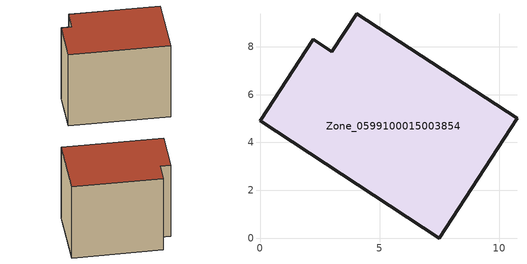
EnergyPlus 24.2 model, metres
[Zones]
Zone_0599100015003854
 floor ground (C_G): 7.49,0 0,4.9 2.22,8.31 3.01,7.8 4.04,9.38 10.74,5 z0.8
 wall outside (C_F): 0,4.9 7.49,0 10.74,5 4.04,9.38 3.01,7.8 2.22,8.31 0,4.9 z0.8:8.34
 roof outside (C_R): 2.22,8.31 0,4.9 7.49,0 10.74,5 4.04,9.38 3.01,7.8 z8.34
[BUILDING]
Pand.0599100015003854: North Axis=0; Terrain=City; Loads Convergence Tolerance Value=0.04; Temperature Convergence Tolerance Value=0.4; Solar Distribution=FullExterior; Maximum Number of Warmup Days=25; Minimum Number of Warmup Days=1
[Site:Location]
Rotterdam.The.Hague.AP_ZH_NLD Design_Conditions: Latitude=51.96; Longitude=4.45; Time Zone=1; Elevation=-4.5
[SITE:GROUNDTEMPERATURE:BUILDINGSURFACE]
18, 18, 18, 18, 18, 18, 18, 18, 18, 18, 18, 18
[MATERIAL] Thermal Absorptance=0.9; Solar Absorptance=0.7; Visible Absorptance=0.7
Name | Roughness | Thickness | Conductivity | Density | Specific Heat
G.TI.1965-1974 | MediumSmooth | 0.15 | 0.882353 | 540 | 1210
F.TI.1965-1974 | Rough | 0.3 | 0.697674 | 1920 | 840
R.TI.1965-1974 | MediumRough | 0.2 | 0.232558 | 1500 | 1000
[CONSTRUCTION]
C_G: G.TI.1965-1974
C_F: F.TI.1965-1974
C_R: R.TI.1965-1974
[ZONE]
Zone_0599100015003854: Type=1; Multiplier=1; Ceiling Height=Autocalculate; Volume=Autocalculate; Floor Area=autocalculate; Part of Total Floor Area=Yes
[ZONEINFILTRATION:DESIGNFLOWRATE]
Infil_Zone_0599100015003854: Zone or ZoneList or Space or SpaceList=Zone_0599100015003854; Schedule=AlwaysOn; Design Flow Rate Calculation Method=Flow/Area; Flow Rate per Floor Area=0.003; Constant Term Coefficient=1; Temperature Term Coefficient=0; Velocity Term Coefficient=0; Velocity Squared Term Coefficient=0
[HVACTEMPLATE:ZONE:IDEALLOADSAIRSYSTEM]
Zone_0599100015003854: Maximum Heating Supply Air Temperature=50; Minimum Cooling Supply Air Temperature=13; Maximum Heating Supply Air Humidity Ratio=0.0156; Minimum Cooling Supply Air Humidity Ratio=0.0077; Heating Limit=NoLimit; Cooling Limit=NoLimit; Dehumidification Control Type=ConstantSensibleHeatRatio; Cooling Sensible Heat Ratio=0.7; Dehumidification Setpoint=60; Humidification Control Type=None; Humidification Setpoint=30; Outdoor Air Method=None; Outdoor Air Flow Rate per Person=0.00944; Outdoor Air Flow Rate per Zone Floor Area=0; Outdoor Air Flow Rate per Zone=0; Demand Controlled Ventilation Type=None; Outdoor Air Economizer Type=NoEconomizer; Heat Recovery Type=None; Sensible Heat Recovery Effectiveness=0.7; Latent Heat Recovery Effectiveness=0.65
[ZONECONTROL:THERMOSTAT]
ThermostatControl_Zone_0599100015003854: Zone or ZoneList=Zone_0599100015003854; Control Type Schedule=DualSetpointControlType; Control 1=Thermostat_Zone_0599100015003854; Temperature Difference Between Cutout And Setpoint=0
[THERMOSTATSETPOINT:DUALSETPOINT]
Thermostat_Zone_0599100015003854: Heating Setpoint Temperature Schedule=HeatingSetpoint_Zone_0599100015003854; Cooling Setpoint Temperature Schedule=CoolingSetpoint_Zone_0599100015003854
[SCHEDULE:COMPACT]
HeatingSetpoint_Zone_0599100015003854: Through: 12/31, For: AllDays, Until: 24:00, 21
CoolingSetpoint_Zone_0599100015003854: Through: 12/31, For: AllDays, Until: 24:00, 24
DualSetpointControlType: Through: 12/31, For: AllDays, Until: 24:00, 4
AlwaysOn: Through: 12/31, For: AllDays, Until: 24:00, 1
